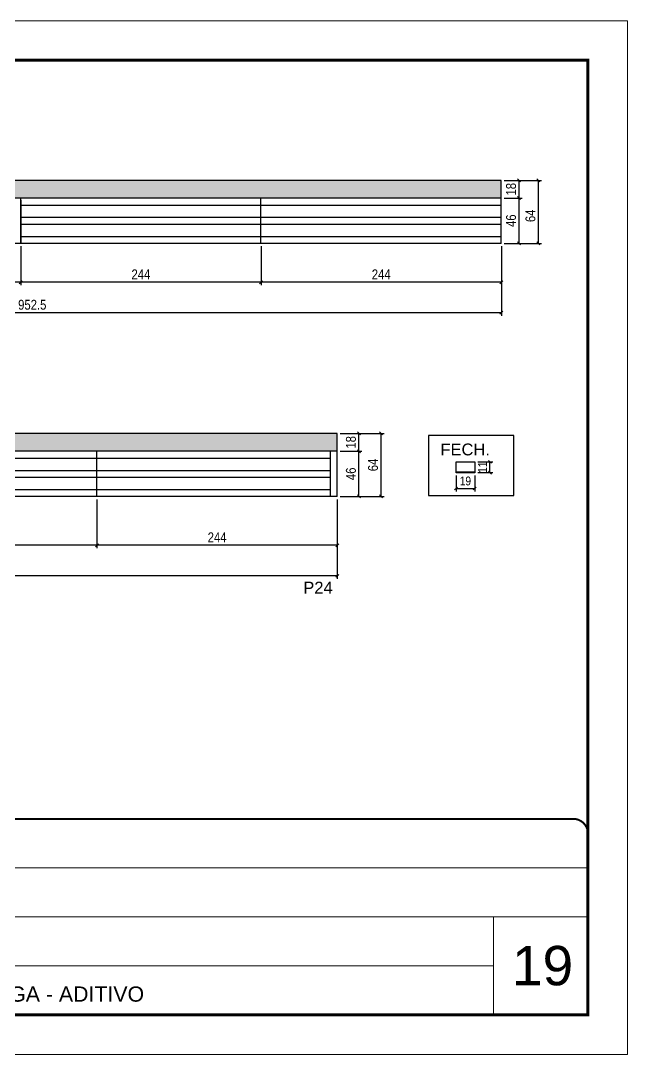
# Model space of a CAD drawing. Extents: x -10448 to -1189, y -11772 to 17235.
# Drawn here: x -6396 to -5780, y 11200 to 12250 of the extents above; entities that cross this region are included whole.
import ezdxf

# ---------------------------------------------------------------- set-up
doc = ezdxf.new("R2010")
doc.units = 0
doc.linetypes.add('CONTINUO', pattern=[0])
doc.linetypes.add('DASHED', pattern=[0.75, 0.5, -0.25])
for name, color, linetype in [('5', 5, 'Continuous'), ('COTA', 241, 'Continuous'), ('Painéis', 200, 'Continuous'), ('SARR_2.2x7', 40, 'Continuous'), ('SARR_3.5x7', 81, 'Continuous')]:
    doc.layers.add(name, color=color, linetype=linetype)
for name, color, linetype, lineweight in [('CARIMBO', 255, 'Continuous', 9), ('Folhas', 255, 'Continuous', 9), ('SARRAFO DE PRESSAO', 251, 'DASHED', 9)]:
    doc.layers.add(name, color=color, linetype=linetype, lineweight=lineweight)
doc.styles.add('ARIAL', font='arial.ttf')
doc.styles.add('COTA TECNICA', font='techl___.ttf', dxfattribs={"height": 10})
doc.styles.add('COTA TECNICA-50', font='techl___.ttf', dxfattribs={"height": 9})
doc.styles.get("Standard").update_dxf_attribs({"font": 'arial.ttf'})
doc.dimstyles.new('COTA PAINEL-50', dxfattribs={"dimtxt": 9, "dimasz": 3, "dimexe": 3, "dimexo": 3, "dimgap": 3, "dimtad": 1, "dimdec": 1, "dimzin": 12, "dimdsep": 46, "dimtxsty": 'COTA TECNICA-50', "dimblk1": 'OBLIQUE', "dimblk2": 'OBLIQUE', "dimsah": 1, "dimcen": 0.9, "dimclrd": 4, "dimclre": 4, "dimclrt": 240, "dimadec": 1, "dimazin": 3, "dimtfac": 1, "dimtdec": 1, "dimtmove": 0, "dimatfit": 3, "dimfxl": 1, "dimtolj": 1, "dimtzin": 12, "dimarcsym": 0})
doc.dimstyles.new('PAINEL', dxfattribs={"dimtxt": 10, "dimasz": 3, "dimexe": 3, "dimexo": 3, "dimgap": 3, "dimtad": 1, "dimdec": 1, "dimzin": 12, "dimdsep": 46, "dimtxsty": 'COTA TECNICA', "dimblk1": 'OBLIQUE', "dimblk2": 'OBLIQUE', "dimsah": 1, "dimcen": 0.9, "dimclrd": 4, "dimclre": 4, "dimclrt": 240, "dimadec": 1, "dimazin": 3, "dimtfac": 1, "dimtdec": 1, "dimtmove": 0, "dimatfit": 3, "dimfxl": 1, "dimtolj": 1, "dimtzin": 12, "dimarcsym": 0})

# ---------------------------------------------------------------- blocks, each defined once
blk = doc.blocks.new('9999999999')
at = {"color": 30, "linetype": 'CONTINUO'}
for p, q in [((98564.6, 34379.6), (99584, 34379.6)), ((98564.6, 34329.8), (99488, 34329.8)), ((99584, 34329.8), (99488, 34329.8)), ((99488, 34329.8), (99488, 34230.2)), ((98564.6, 34280), (99488, 34280))]:
    blk.add_line(p, q, dxfattribs=at)
at = {"color": 30, "linetype": 'CONTINUO', "const_width": 2}
blk.add_lwpolyline([(99584, 34230.2), (99584, 34414.4, 0.414214), (99569, 34429.4), (98229, 34429.4, 0.414214), (98214, 34414.4), (98214, 34245.2, 0.414214), (98229, 34230.2), (99584, 34230.2)], format="xyb", dxfattribs=at)
at = {"layer": 'Folhas'}
blk.add_lwpolyline([(98139, 34190.2), (99624, 34190.2), (99624, 35240.2), (98139, 35240.2)], close=True, dxfattribs=at)
at = {"layer": 'Folhas', "color": 30, "const_width": 3}
blk.add_lwpolyline([(98214, 34230.2), (99584, 34230.2), (99584, 35200.2), (98214, 35200.2)], close=True, dxfattribs=at)
at = {"color": 7, "linetype": 'Continuous', "ltscale": 5, "style": 'ARIAL'}
blk.add_text('LATERAL DE VIGA - ADITIVO', height=15.483, dxfattribs=at).set_placement((98837.7, 34243.7))
blk = doc.blocks.new('_Oblique')
at = {"color": 0, "linetype": 'ByBlock', "lineweight": -2}
blk.add_line((-0.5, -0.5), (0.5, 0.5), dxfattribs=at)
blk = doc.blocks.new('*D438')
at = {"layer": 'COTA', "color": 4, "linetype": 'ByBlock', "lineweight": -2, "transparency": 16777216}
for p, q in [((-6071.3, 11812.6), (-6049.3, 11812.6)), ((-6052.3, 11766.6), (-6052.3, 11812.6)), ((-6071.3, 11766.6), (-6049.3, 11766.6))]:
    blk.add_line(p, q, dxfattribs=at)
at = {"layer": 'Defpoints', "color": 0, "linetype": 'ByBlock', "transparency": 16777216}
for p in [(-6074.3, 11812.6), (-6052.3, 11812.6), (-6074.3, 11766.6)]:
    blk.add_point(p, dxfattribs=at)
at = {"layer": 'COTA', "color": 4, "linetype": 'ByBlock', "lineweight": -2, "transparency": 16777216, "xscale": 3, "yscale": 3, "zscale": 3}
for p, rotation in [((-6052.3, 11812.6), 90), ((-6052.3, 11766.6), 270)]:
    blk.add_blockref('_Oblique', p, dxfattribs=dict(at, rotation=rotation))
at = {"layer": 'COTA', "color": 240, "linetype": 'ByBlock', "transparency": 16777216, "insert": (-6060.4, 11789.6), "char_height": 10, "attachment_point": 5, "rotation": 90, "style": 'COTA TECNICA'}
blk.add_mtext('\\A1;46', dxfattribs=at)
blk = doc.blocks.new('*D439')
at = {"layer": 'COTA', "color": 4, "linetype": 'ByBlock', "lineweight": -2, "transparency": 16777216}
for p, q in [((-6071.3, 11830.6), (-6049.3, 11830.6)), ((-6052.3, 11812.6), (-6052.3, 11830.6)), ((-6071.3, 11812.6), (-6049.3, 11812.6))]:
    blk.add_line(p, q, dxfattribs=at)
at = {"layer": 'Defpoints', "color": 0, "linetype": 'ByBlock', "transparency": 16777216}
for p in [(-6074.3, 11830.6), (-6052.3, 11830.6), (-6074.3, 11812.6)]:
    blk.add_point(p, dxfattribs=at)
at = {"layer": 'COTA', "color": 4, "linetype": 'ByBlock', "lineweight": -2, "transparency": 16777216, "xscale": 3, "yscale": 3, "zscale": 3}
for p, rotation in [((-6052.3, 11830.6), 90), ((-6052.3, 11812.6), 270)]:
    blk.add_blockref('_Oblique', p, dxfattribs=dict(at, rotation=rotation))
at = {"layer": 'COTA', "color": 240, "linetype": 'ByBlock', "transparency": 16777216, "insert": (-6060.4, 11821.6), "char_height": 10, "attachment_point": 5, "rotation": 90, "style": 'COTA TECNICA'}
blk.add_mtext('\\A1;18', dxfattribs=at)
blk = doc.blocks.new('*D440')
at = {"layer": 'COTA', "color": 4, "linetype": 'ByBlock', "lineweight": -2, "transparency": 16777216}
for p, q in [((-6071.3, 11830.6), (-6026.8, 11830.6)), ((-6029.8, 11766.6), (-6029.8, 11830.6)), ((-6071.3, 11766.6), (-6026.8, 11766.6))]:
    blk.add_line(p, q, dxfattribs=at)
at = {"layer": 'Defpoints', "color": 0, "linetype": 'ByBlock', "transparency": 16777216}
for p in [(-6074.3, 11830.6), (-6029.8, 11830.6), (-6074.3, 11766.6)]:
    blk.add_point(p, dxfattribs=at)
at = {"layer": 'COTA', "color": 4, "linetype": 'ByBlock', "lineweight": -2, "transparency": 16777216, "xscale": 3, "yscale": 3, "zscale": 3}
for p, rotation in [((-6029.8, 11830.6), 90), ((-6029.8, 11766.6), 270)]:
    blk.add_blockref('_Oblique', p, dxfattribs=dict(at, rotation=rotation))
at = {"layer": 'COTA', "color": 240, "linetype": 'ByBlock', "transparency": 16777216, "insert": (-6037.9, 11798.6), "char_height": 10, "attachment_point": 5, "rotation": 90, "style": 'COTA TECNICA'}
blk.add_mtext('\\A1;64', dxfattribs=at)
blk = doc.blocks.new('*D441')
at = {"layer": 'COTA', "color": 4, "linetype": 'ByBlock', "lineweight": -2, "transparency": 16777216}
for p, q in [((-6318.3, 11763.6), (-6318.3, 11714)), ((-6074.3, 11763.6), (-6074.3, 11714)), ((-6074.3, 11717), (-6318.3, 11717))]:
    blk.add_line(p, q, dxfattribs=at)
at = {"layer": 'Defpoints', "color": 0, "linetype": 'ByBlock', "transparency": 16777216}
for p in [(-6318.3, 11766.6), (-6074.3, 11766.6), (-6318.3, 11717)]:
    blk.add_point(p, dxfattribs=at)
at = {"layer": 'COTA', "color": 4, "linetype": 'ByBlock', "lineweight": -2, "transparency": 16777216, "xscale": 3, "yscale": 3, "zscale": 3, "rotation": 180}
blk.add_blockref('_Oblique', (-6318.3, 11717), dxfattribs=at)
at = {"layer": 'COTA', "color": 4, "linetype": 'ByBlock', "lineweight": -2, "transparency": 16777216, "xscale": 3, "yscale": 3, "zscale": 3}
blk.add_blockref('_Oblique', (-6074.3, 11717), dxfattribs=at)
at = {"layer": 'COTA', "color": 240, "linetype": 'ByBlock', "transparency": 16777216, "insert": (-6196.3, 11725.1), "char_height": 10, "attachment_point": 5, "style": 'COTA TECNICA'}
blk.add_mtext('\\A1;244', dxfattribs=at)
blk = doc.blocks.new('*D442')
at = {"layer": 'COTA', "color": 4, "linetype": 'ByBlock', "lineweight": -2, "transparency": 16777216}
for p, q in [((-6562.3, 11763.6), (-6562.3, 11714)), ((-6318.3, 11763.6), (-6318.3, 11714)), ((-6318.3, 11717), (-6562.3, 11717))]:
    blk.add_line(p, q, dxfattribs=at)
at = {"layer": 'Defpoints', "color": 0, "linetype": 'ByBlock', "transparency": 16777216}
for p in [(-6562.3, 11766.6), (-6318.3, 11766.6), (-6562.3, 11717)]:
    blk.add_point(p, dxfattribs=at)
at = {"layer": 'COTA', "color": 4, "linetype": 'ByBlock', "lineweight": -2, "transparency": 16777216, "xscale": 3, "yscale": 3, "zscale": 3, "rotation": 180}
blk.add_blockref('_Oblique', (-6562.3, 11717), dxfattribs=at)
at = {"layer": 'COTA', "color": 4, "linetype": 'ByBlock', "lineweight": -2, "transparency": 16777216, "xscale": 3, "yscale": 3, "zscale": 3}
blk.add_blockref('_Oblique', (-6318.3, 11717), dxfattribs=at)
at = {"layer": 'COTA', "color": 240, "linetype": 'ByBlock', "transparency": 16777216, "insert": (-6440.3, 11725.1), "char_height": 10, "attachment_point": 5, "style": 'COTA TECNICA'}
blk.add_mtext('\\A1;244', dxfattribs=at)
blk = doc.blocks.new('*D443')
at = {"layer": 'COTA', "color": 4, "linetype": 'ByBlock', "lineweight": -2, "transparency": 16777216}
for p, q in [((-7050.3, 11763.6), (-7050.3, 11683)), ((-6074.3, 11763.6), (-6074.3, 11683)), ((-6074.3, 11686), (-7050.3, 11686))]:
    blk.add_line(p, q, dxfattribs=at)
at = {"layer": 'Defpoints', "color": 0, "linetype": 'ByBlock', "transparency": 16777216}
for p in [(-7050.3, 11766.6), (-6074.3, 11766.6), (-7050.3, 11686)]:
    blk.add_point(p, dxfattribs=at)
at = {"layer": 'COTA', "color": 4, "linetype": 'ByBlock', "lineweight": -2, "transparency": 16777216, "xscale": 3, "yscale": 3, "zscale": 3, "rotation": 180}
blk.add_blockref('_Oblique', (-7050.3, 11686), dxfattribs=at)
at = {"layer": 'COTA', "color": 4, "linetype": 'ByBlock', "lineweight": -2, "transparency": 16777216, "xscale": 3, "yscale": 3, "zscale": 3}
blk.add_blockref('_Oblique', (-6074.3, 11686), dxfattribs=at)
at = {"layer": 'COTA', "color": 240, "linetype": 'ByBlock', "transparency": 16777216, "insert": (-6562.3, 11694.2), "char_height": 10, "attachment_point": 5, "style": 'COTA TECNICA'}
blk.add_mtext('\\A1;976', dxfattribs=at)
blk = doc.blocks.new('*D445')
at = {"layer": 'COTA', "color": 4, "linetype": 'ByBlock', "lineweight": -2, "transparency": 16777216}
for p, q in [((-5904.7, 12069.7), (-5886.7, 12069.7)), ((-5889.7, 12023.7), (-5889.7, 12069.7)), ((-5904.7, 12023.7), (-5886.7, 12023.7))]:
    blk.add_line(p, q, dxfattribs=at)
at = {"layer": 'Defpoints', "color": 0, "linetype": 'ByBlock', "transparency": 16777216}
for p in [(-5907.7, 12069.7), (-5889.7, 12069.7), (-5907.7, 12023.7)]:
    blk.add_point(p, dxfattribs=at)
at = {"layer": 'COTA', "color": 4, "linetype": 'ByBlock', "lineweight": -2, "transparency": 16777216, "xscale": 3, "yscale": 3, "zscale": 3}
for p, rotation in [((-5889.7, 12069.7), 90), ((-5889.7, 12023.7), 270)]:
    blk.add_blockref('_Oblique', p, dxfattribs=dict(at, rotation=rotation))
at = {"layer": 'COTA', "color": 240, "linetype": 'ByBlock', "transparency": 16777216, "insert": (-5897.8, 12046.7), "char_height": 10, "attachment_point": 5, "rotation": 90, "style": 'COTA TECNICA'}
blk.add_mtext('\\A1;46', dxfattribs=at)
blk = doc.blocks.new('*D446')
at = {"layer": 'COTA', "color": 4, "linetype": 'ByBlock', "lineweight": -2, "transparency": 16777216}
for p, q in [((-5904.7, 12087.7), (-5886.7, 12087.7)), ((-5889.7, 12069.7), (-5889.7, 12087.7)), ((-5904.7, 12069.7), (-5886.7, 12069.7))]:
    blk.add_line(p, q, dxfattribs=at)
at = {"layer": 'Defpoints', "color": 0, "linetype": 'ByBlock', "transparency": 16777216}
for p in [(-5907.7, 12087.7), (-5889.7, 12087.7), (-5907.7, 12069.7)]:
    blk.add_point(p, dxfattribs=at)
at = {"layer": 'COTA', "color": 4, "linetype": 'ByBlock', "lineweight": -2, "transparency": 16777216, "xscale": 3, "yscale": 3, "zscale": 3}
for p, rotation in [((-5889.7, 12087.7), 90), ((-5889.7, 12069.7), 270)]:
    blk.add_blockref('_Oblique', p, dxfattribs=dict(at, rotation=rotation))
at = {"layer": 'COTA', "color": 240, "linetype": 'ByBlock', "transparency": 16777216, "insert": (-5897.8, 12078.7), "char_height": 10, "attachment_point": 5, "rotation": 90, "style": 'COTA TECNICA'}
blk.add_mtext('\\A1;18', dxfattribs=at)
blk = doc.blocks.new('*D447')
at = {"layer": 'COTA', "color": 4, "linetype": 'ByBlock', "lineweight": -2, "transparency": 16777216}
for p, q in [((-5904.7, 12087.7), (-5867, 12087.7)), ((-5870, 12023.7), (-5870, 12087.7)), ((-5904.7, 12023.7), (-5867, 12023.7))]:
    blk.add_line(p, q, dxfattribs=at)
at = {"layer": 'Defpoints', "color": 0, "linetype": 'ByBlock', "transparency": 16777216}
for p in [(-5907.7, 12087.7), (-5870, 12087.7), (-5907.7, 12023.7)]:
    blk.add_point(p, dxfattribs=at)
at = {"layer": 'COTA', "color": 4, "linetype": 'ByBlock', "lineweight": -2, "transparency": 16777216, "xscale": 3, "yscale": 3, "zscale": 3}
for p, rotation in [((-5870, 12087.7), 90), ((-5870, 12023.7), 270)]:
    blk.add_blockref('_Oblique', p, dxfattribs=dict(at, rotation=rotation))
at = {"layer": 'COTA', "color": 240, "linetype": 'ByBlock', "transparency": 16777216, "insert": (-5878.1, 12051.7), "char_height": 10, "attachment_point": 5, "rotation": 90, "style": 'COTA TECNICA'}
blk.add_mtext('\\A1;64', dxfattribs=at)
blk = doc.blocks.new('*D448')
at = {"layer": 'COTA', "color": 4, "linetype": 'ByBlock', "lineweight": -2, "transparency": 16777216}
for p, q in [((-6151.7, 12020.7), (-6151.7, 11981.2)), ((-5907.7, 12020.7), (-5907.7, 11981.2)), ((-5907.7, 11984.2), (-6151.7, 11984.2))]:
    blk.add_line(p, q, dxfattribs=at)
at = {"layer": 'Defpoints', "color": 0, "linetype": 'ByBlock', "transparency": 16777216}
for p in [(-6151.7, 12023.7), (-5907.7, 12023.7), (-6151.7, 11984.2)]:
    blk.add_point(p, dxfattribs=at)
at = {"layer": 'COTA', "color": 4, "linetype": 'ByBlock', "lineweight": -2, "transparency": 16777216, "xscale": 3, "yscale": 3, "zscale": 3, "rotation": 180}
blk.add_blockref('_Oblique', (-6151.7, 11984.2), dxfattribs=at)
at = {"layer": 'COTA', "color": 4, "linetype": 'ByBlock', "lineweight": -2, "transparency": 16777216, "xscale": 3, "yscale": 3, "zscale": 3}
blk.add_blockref('_Oblique', (-5907.7, 11984.2), dxfattribs=at)
at = {"layer": 'COTA', "color": 240, "linetype": 'ByBlock', "transparency": 16777216, "insert": (-6029.7, 11992.2), "char_height": 10, "attachment_point": 5, "style": 'COTA TECNICA'}
blk.add_mtext('\\A1;244', dxfattribs=at)
blk = doc.blocks.new('*D449')
at = {"layer": 'COTA', "color": 4, "linetype": 'ByBlock', "lineweight": -2, "transparency": 16777216}
for p, q in [((-6395.7, 12020.7), (-6395.7, 11981.2)), ((-6151.7, 12020.7), (-6151.7, 11981.2)), ((-6151.7, 11984.2), (-6395.7, 11984.2))]:
    blk.add_line(p, q, dxfattribs=at)
at = {"layer": 'Defpoints', "color": 0, "linetype": 'ByBlock', "transparency": 16777216}
for p in [(-6395.7, 12023.7), (-6151.7, 12023.7), (-6395.7, 11984.2)]:
    blk.add_point(p, dxfattribs=at)
at = {"layer": 'COTA', "color": 4, "linetype": 'ByBlock', "lineweight": -2, "transparency": 16777216, "xscale": 3, "yscale": 3, "zscale": 3, "rotation": 180}
blk.add_blockref('_Oblique', (-6395.7, 11984.2), dxfattribs=at)
at = {"layer": 'COTA', "color": 4, "linetype": 'ByBlock', "lineweight": -2, "transparency": 16777216, "xscale": 3, "yscale": 3, "zscale": 3}
blk.add_blockref('_Oblique', (-6151.7, 11984.2), dxfattribs=at)
at = {"layer": 'COTA', "color": 240, "linetype": 'ByBlock', "transparency": 16777216, "insert": (-6273.7, 11992.2), "char_height": 10, "attachment_point": 5, "style": 'COTA TECNICA'}
blk.add_mtext('\\A1;244', dxfattribs=at)
blk = doc.blocks.new('*D450')
at = {"layer": 'COTA', "color": 4, "linetype": 'ByBlock', "lineweight": -2, "transparency": 16777216}
for p, q in [((-6860.2, 12020.7), (-6860.2, 11950.2)), ((-5907.7, 12020.7), (-5907.7, 11950.2)), ((-5907.7, 11953.2), (-6860.2, 11953.2))]:
    blk.add_line(p, q, dxfattribs=at)
at = {"layer": 'Defpoints', "color": 0, "linetype": 'ByBlock', "transparency": 16777216}
for p in [(-6860.2, 12023.7), (-5907.7, 12023.7), (-6860.2, 11953.2)]:
    blk.add_point(p, dxfattribs=at)
at = {"layer": 'COTA', "color": 4, "linetype": 'ByBlock', "lineweight": -2, "transparency": 16777216, "xscale": 3, "yscale": 3, "zscale": 3, "rotation": 180}
blk.add_blockref('_Oblique', (-6860.2, 11953.2), dxfattribs=at)
at = {"layer": 'COTA', "color": 4, "linetype": 'ByBlock', "lineweight": -2, "transparency": 16777216, "xscale": 3, "yscale": 3, "zscale": 3}
blk.add_blockref('_Oblique', (-5907.7, 11953.2), dxfattribs=at)
at = {"layer": 'COTA', "color": 240, "linetype": 'ByBlock', "transparency": 16777216, "insert": (-6384, 11961.3), "char_height": 10, "attachment_point": 5, "style": 'COTA TECNICA'}
blk.add_mtext('\\A1;952.5', dxfattribs=at)
blk = doc.blocks.new('*D451')
at = {"layer": 'COTA', "color": 4, "linetype": 'ByBlock', "lineweight": -2, "transparency": 16777216}
for p, q in [((-6639.7, 12020.7), (-6639.7, 11981.2)), ((-6395.7, 12020.7), (-6395.7, 11981.2)), ((-6395.7, 11984.2), (-6639.7, 11984.2))]:
    blk.add_line(p, q, dxfattribs=at)
at = {"layer": 'Defpoints', "color": 0, "linetype": 'ByBlock', "transparency": 16777216}
for p in [(-6639.7, 12023.7), (-6395.7, 12023.7), (-6639.7, 11984.2)]:
    blk.add_point(p, dxfattribs=at)
at = {"layer": 'COTA', "color": 4, "linetype": 'ByBlock', "lineweight": -2, "transparency": 16777216, "xscale": 3, "yscale": 3, "zscale": 3, "rotation": 180}
blk.add_blockref('_Oblique', (-6639.7, 11984.2), dxfattribs=at)
at = {"layer": 'COTA', "color": 4, "linetype": 'ByBlock', "lineweight": -2, "transparency": 16777216, "xscale": 3, "yscale": 3, "zscale": 3}
blk.add_blockref('_Oblique', (-6395.7, 11984.2), dxfattribs=at)
at = {"layer": 'COTA', "color": 240, "linetype": 'ByBlock', "transparency": 16777216, "insert": (-6517.7, 11992.2), "char_height": 10, "attachment_point": 5, "style": 'COTA TECNICA'}
blk.add_mtext('\\A1;244', dxfattribs=at)
blk = doc.blocks.new('*D429')
at = {"layer": 'COTA', "color": 4, "linetype": 'ByBlock', "lineweight": -2, "transparency": 16777216}
for p, q in [((-5953.7, 11787.8), (-5953.7, 11771.7)), ((-5934.7, 11787.8), (-5934.7, 11771.7)), ((-5953.7, 11774.7), (-5934.7, 11774.7))]:
    blk.add_line(p, q, dxfattribs=at)
at = {"layer": 'Defpoints', "color": 0, "linetype": 'ByBlock', "transparency": 16777216}
for p in [(-5953.7, 11790.8), (-5934.7, 11790.8), (-5934.7, 11774.7)]:
    blk.add_point(p, dxfattribs=at)
at = {"layer": 'COTA', "color": 4, "linetype": 'ByBlock', "lineweight": -2, "transparency": 16777216, "xscale": 3, "yscale": 3, "zscale": 3, "rotation": 180}
blk.add_blockref('_Oblique', (-5953.7, 11774.7), dxfattribs=at)
at = {"layer": 'COTA', "color": 4, "linetype": 'ByBlock', "lineweight": -2, "transparency": 16777216, "xscale": 3, "yscale": 3, "zscale": 3}
blk.add_blockref('_Oblique', (-5934.7, 11774.7), dxfattribs=at)
at = {"layer": 'COTA', "color": 240, "linetype": 'ByBlock', "transparency": 16777216, "insert": (-5944.2, 11782.3), "char_height": 9, "attachment_point": 5, "style": 'COTA TECNICA-50'}
blk.add_mtext('\\A1;19', dxfattribs=at)
blk = doc.blocks.new('*D430')
at = {"layer": 'COTA', "color": 4, "linetype": 'ByBlock', "lineweight": -2, "transparency": 16777216}
for p, q in [((-5931.7, 11801.8), (-5916.3, 11801.8)), ((-5919.3, 11790.8), (-5919.3, 11801.8)), ((-5931.7, 11790.8), (-5916.3, 11790.8))]:
    blk.add_line(p, q, dxfattribs=at)
at = {"layer": 'Defpoints', "color": 0, "linetype": 'ByBlock', "transparency": 16777216}
for p in [(-5934.7, 11801.8), (-5919.3, 11801.8), (-5934.7, 11790.8)]:
    blk.add_point(p, dxfattribs=at)
at = {"layer": 'COTA', "color": 4, "linetype": 'ByBlock', "lineweight": -2, "transparency": 16777216, "xscale": 3, "yscale": 3, "zscale": 3}
for p, rotation in [((-5919.3, 11801.8), 90), ((-5919.3, 11790.8), 270)]:
    blk.add_blockref('_Oblique', p, dxfattribs=dict(at, rotation=rotation))
at = {"layer": 'COTA', "color": 240, "linetype": 'ByBlock', "transparency": 16777216, "insert": (-5926.8, 11796.3), "char_height": 9, "attachment_point": 5, "rotation": 90, "style": 'COTA TECNICA-50'}
blk.add_mtext('\\A1;11', dxfattribs=at)

msp = doc.modelspace()

# ---------------------------------------------------------------- hatches: boundary and pattern name
at = {"layer": 'COTA', "linetype": 'ByBlock'}
h = msp.add_hatch(dxfattribs=at)
h.set_pattern_fill('AR-CONC', color=256, scale=0.03)
h.set_pattern_definition([(50, (-142653.7827, -20236.9024), (5.46554007, -0.47817257), [0.5715, -6.2865]), (355, (-142653.7827, -20236.9024), (-1.05730264, 5.73170536), [0.4572, -5.02921753]), (100.4514447, (-142653.327, -20236.942), (4.40823741, 5.25353256), [0.48570026, -5.34270734]), (46.1842, (-142653.783, -20235.3784), (8.13237123, -1.26126984), [0.85725, -9.42975]), (96.6355576, (-142653.105, -20235.4835), (7.122124, 7.42278374), [0.7285507, -8.01406824]), (351.184151, (-142653.783, -20235.378), (7.122124, 7.42278374), [0.685799, -7.54379196]), (21, (-142653.0207, -20235.7594), (4.54843174, -3.06795595), [0.5715, -6.2865]), (326, (-142653.0207, -20235.7594), (1.85406085, 5.52563898), [0.4572, -5.0292]), (71.451445, (-142652.6417, -20236.015), (6.40249258, 2.45768307), [0.48570026, -5.34269813]), (37.5, (-142653.7827, -20236.9024), (0.092658098, 2.536651166), [0, -4.96824, 0, -5.1054, 0, -5.04825]), (7.5, (-142653.7827, -20236.9024), (2.004589875, 3.005417245), [0, -2.91084, 0, -4.85394, 0, -1.92405]), (327.5, (-142655.482, -20236.9024), (4.067717855, -0.17186232), [0, -1.905, 0, -5.9436, 0, -7.8867]), (317.5, (-142656.244, -20236.9024), (4.44387544, 0.76279473), [0, -2.4765, 0, -3.94716, 0, -5.6007])])
h.paths.add_polyline_path([(-6772.28, 12087.67), (-6887.28, 12087.67), (-6887.28, 12082.67), (-7050.28, 12082.67), (-7050.28, 12070.67), (-6887.28, 12070.67), (-6887.28, 12027.67), (-6860.24, 12027.67), (-6860.24, 12069.67), (-5907.74, 12069.67), (-5907.74, 12087.67)])
h = msp.add_hatch(dxfattribs=at)
h.set_pattern_fill('AR-CONC', color=256, scale=0.03)
h.set_pattern_definition([(50, (-142820.318, -20745.2), (5.46554007, -0.47817257), [0.5715, -6.2865]), (355, (-142820.318, -20745.2), (-1.05730264, 5.73170536), [0.4572, -5.02921753]), (100.4514447, (-142819.8623, -20745.24), (4.40823741, 5.25353256), [0.48570026, -5.34270734]), (46.1842, (-142820.318, -20743.676), (8.13237123, -1.26126984), [0.85725, -9.42975]), (96.6355576, (-142819.64, -20743.781), (7.122124, 7.42278374), [0.7285507, -8.01406824]), (351.184151, (-142820.318, -20743.676), (7.122124, 7.42278374), [0.685799, -7.54379196]), (21, (-142819.556, -20744.057), (4.54843174, -3.06795595), [0.5715, -6.2865]), (326, (-142819.556, -20744.057), (1.85406085, 5.52563898), [0.4572, -5.0292]), (71.451445, (-142819.177, -20744.3126), (6.40249258, 2.45768307), [0.48570026, -5.34269813]), (37.5, (-142820.3178, -20745.2), (0.092658098, 2.536651166), [0, -4.96824, 0, -5.1054, 0, -5.04825]), (7.5, (-142820.3178, -20745.2), (2.004589875, 3.005417245), [0, -2.91084, 0, -4.85394, 0, -1.92405]), (327.5, (-142822.017, -20745.2), (4.067717855, -0.17186232), [0, -1.905, 0, -5.9436, 0, -7.8867]), (317.5, (-142822.779, -20745.2), (4.44387544, 0.76279473), [0, -2.4765, 0, -3.94716, 0, -5.6007])])
h.paths.add_polyline_path([(-7050.28, 11830.6), (-7050.28, 11812.6), (-6074.28, 11812.6), (-6074.28, 11830.6)])

# ---------------------------------------------------------------- linework, layer by layer
at = {"linetype": 'ByBlock'}
msp.add_lwpolyline([(-5894.99, 11828.45), (-5981.49, 11828.45), (-5981.49, 11767.66), (-5894.99, 11767.66)], close=True, dxfattribs=at)
at = {"layer": 'COTA', "linetype": 'ByBlock'}
for p, q in [((-5907.74, 12087.67), (-6772.28, 12087.67)), ((-5907.74, 12069.67), (-5907.74, 12087.67)), ((-6074.28, 11830.6), (-7050.28, 11830.6)), ((-6074.28, 11812.6), (-6074.28, 11830.6))]:
    msp.add_line(p, q, dxfattribs=at)
at = {"layer": 'Painéis', "linetype": 'ByBlock'}
for p, q in [((-5907.74, 12069.67), (-6860.24, 12069.67)), ((-6395.74, 12023.67), (-6395.74, 12069.67)), ((-6151.74, 12023.67), (-6151.74, 12069.67)), ((-5907.74, 12023.67), (-5907.74, 12069.67)), ((-5907.74, 12023.67), (-6860.24, 12023.67)), ((-6074.28, 11812.6), (-7050.28, 11812.6)), ((-6318.28, 11766.6), (-6318.28, 11812.6)), ((-6074.28, 11766.6), (-6074.28, 11812.6)), ((-5953.72, 11790.78), (-5953.72, 11801.78)), ((-5953.72, 11801.78), (-5934.72, 11801.78)), ((-5934.72, 11801.78), (-5934.72, 11790.78)), ((-5934.72, 11790.78), (-5953.72, 11790.78)), ((-6074.28, 11766.6), (-7050.28, 11766.6))]:
    msp.add_line(p, q, dxfattribs=at)
at = {"layer": 'SARR_2.2x7', "linetype": 'Continuous'}
for p, q in [((-6395.74, 12062.67), (-6151.74, 12062.67)), ((-6151.74, 12062.67), (-5907.74, 12062.67)), ((-6395.74, 12050.17), (-6151.74, 12050.17)), ((-6151.74, 12050.17), (-5907.74, 12050.17)), ((-6395.74, 12043.17), (-6151.74, 12043.17)), ((-6151.74, 12043.17), (-5907.74, 12043.17)), ((-6395.74, 12030.67), (-6151.74, 12030.67)), ((-6151.74, 12030.67), (-5907.74, 12030.67)), ((-6081.28, 11766.6), (-6081.28, 11812.6)), ((-6562.28, 11805.6), (-6318.28, 11805.6)), ((-6318.28, 11805.6), (-6081.28, 11805.6)), ((-6562.28, 11793.1), (-6318.28, 11793.1)), ((-6318.28, 11793.1), (-6081.28, 11793.1)), ((-5953.72, 11791.78), (-5934.72, 11791.78)), ((-6562.28, 11786.1), (-6318.28, 11786.1)), ((-6318.28, 11786.1), (-6081.28, 11786.1)), ((-6562.28, 11773.6), (-6318.28, 11773.6)), ((-6318.28, 11773.6), (-6081.28, 11773.6))]:
    msp.add_line(p, q, dxfattribs=at)
at = {"layer": 'SARR_3.5x7'}
for p, q in [((-6395.74, 12067.47), (-6395.74, 12023.67)), ((-6395.74, 12023.67), (-6399.24, 12023.67))]:
    msp.add_line(p, q, dxfattribs=at)

# ---------------------------------------------------------------- block references
at = {"layer": 'SARRAFO DE PRESSAO', "color": 6, "linetype": 'ByBlock'}
msp.add_blockref('9999999999', (-105403.76, -22990.28), dxfattribs=at)

# ---------------------------------------------------------------- texts
at = {"layer": '5', "color": 7, "linetype": 'Continuous'}
msp.add_text('FECH.', height=12, rotation=0.00004, dxfattribs=at).set_placement((-5969.55, 11808.37))
at = {"layer": '5', "linetype": 'Continuous'}
msp.add_text('P24', height=12, rotation=359.99996, dxfattribs=at).set_placement((-6108.78, 11668.01))
at = {"layer": 'CARIMBO', "style": 'ARIAL'}
msp.add_text('19', height=40, dxfattribs=at).set_placement((-5896.92, 11270.07))

# ---------------------------------------------------------------- dimensions: what is measured, and where the dimension line sits
at = {"layer": 'COTA', "linetype": 'ByBlock'}
for base, p1, p2, angle, dimstyle, picture, middle in [((-5889.72, 12087.67), (-5907.74, 12069.67), (-5907.74, 12087.67), 90, 'PAINEL', '*D446', (-5897.82, 12078.67)), ((-5889.72, 12069.67), (-5907.74, 12023.67), (-5907.74, 12069.67), 90, 'PAINEL', '*D445', (-5897.83, 12046.67)), ((-6860.24, 11953.18), (-5907.74, 12023.67), (-6860.24, 12023.67), 180, 'PAINEL', '*D450', (-6383.99, 11961.32)), ((-6639.74, 11984.17), (-6395.74, 12023.67), (-6639.74, 12023.67), 180, 'PAINEL', '*D451', (-6517.74, 11992.24)), ((-6151.74, 11984.17), (-5907.74, 12023.67), (-6151.74, 12023.67), 180, 'PAINEL', '*D448', (-6029.74, 11992.24)), ((-6052.28, 11830.6), (-6074.28, 11812.6), (-6074.28, 11830.6), 90, 'PAINEL', '*D439', (-6060.37, 11821.6)), ((-6029.78, 11830.6), (-6074.28, 11766.6), (-6074.28, 11830.6), 90, 'PAINEL', '*D440', (-6037.88, 11798.6)), ((-6052.28, 11812.6), (-6074.28, 11766.6), (-6074.28, 11812.6), 90, 'PAINEL', '*D438', (-6060.38, 11789.6)), ((-5919.28, 11801.78), (-5934.72, 11790.78), (-5934.72, 11801.78), 90, 'COTA PAINEL-50', '*D430', (-5926.84, 11796.28)), ((-5934.72, 11774.7), (-5953.72, 11790.78), (-5934.72, 11790.78), 180, 'COTA PAINEL-50', '*D429', (-5944.22, 11782.28)), ((-7050.28, 11686.02), (-6074.28, 11766.6), (-7050.28, 11766.6), 180, 'PAINEL', '*D443', (-6562.28, 11694.15)), ((-6318.28, 11717.02), (-6074.28, 11766.6), (-6318.28, 11766.6), 180, 'PAINEL', '*D441', (-6196.28, 11725.09))]:
    dim = msp.add_linear_dim(base=base, p1=p1, p2=p2, angle=angle, dimstyle=dimstyle, dxfattribs=at)
    dim.commit()
    dim.dimension.update_dxf_attribs({"geometry": picture, "text_midpoint": middle})
dim = msp.add_linear_dim(base=(-5870.01, 12087.67), p1=(-5907.74, 12023.67), p2=(-5907.74, 12087.67), angle=90, dimstyle='PAINEL', dxfattribs=at)
dim.commit()
dim.dimension.update_dxf_attribs({"geometry": '*D447', "text_midpoint": (-5870.01, 12051.67), "dimtype": 160})
for base, p1, p2, picture, middle in [((-6395.74, 11984.17), (-6151.74, 12023.67), (-6395.74, 12023.67), '*D449', (-6273.74, 11992.24)), ((-6562.28, 11717.02), (-6318.28, 11766.6), (-6562.28, 11766.6), '*D442', (-6440.28, 11725.09))]:
    dim = msp.add_linear_dim(base=base, p1=p1, p2=p2, angle=180, dimstyle='PAINEL', override={"dimtmove": 1}, dxfattribs=at)
    dim.commit()
    dim.dimension.update_dxf_attribs({"geometry": picture, "text_midpoint": middle})

doc.saveas('drawing.dxf')
